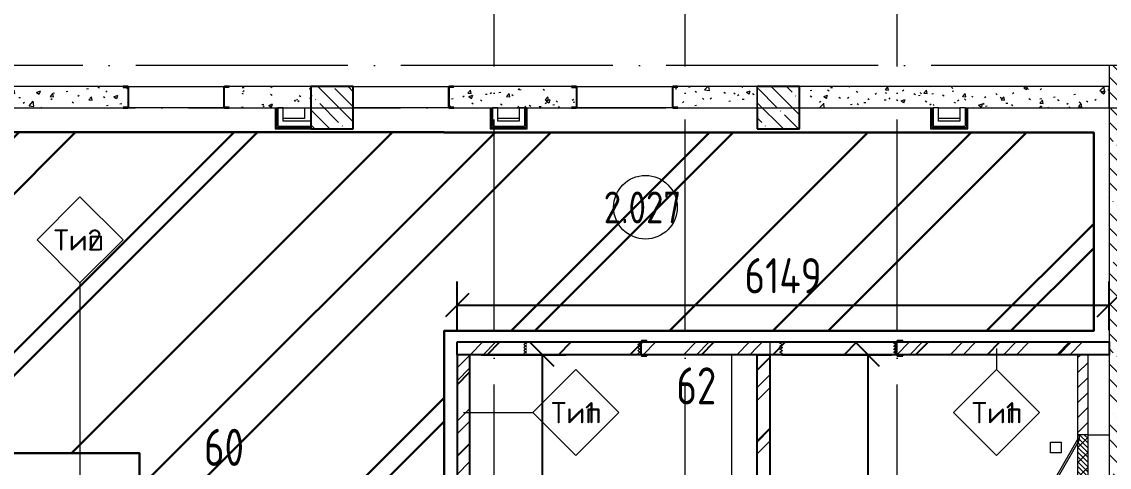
# Model space of a CAD drawing. Header units: millimetres. Extents: x -68946 to 690821, y -552984 to 293768.
# Drawn here: x 154953 to 165209, y -66002 to -61798 of the extents above; entities that cross this region are included whole.
import ezdxf

# ---------------------------------------------------------------- set-up
doc = ezdxf.new("R2010")
doc.units = ezdxf.units.MM
doc.linetypes.add('ADSK_Линия сетки', pattern=[2500, 2000, -250, 0, -250])
doc.linetypes.add('ADSK_Скрыто', pattern=[600, 300, -300])
doc.layers.get('Defpoints').update_dxf_attribs({"color": 250})
for name, color, linetype, lineweight in [('0) блоки', 250, 'Continuous', 25), ('1.2) Стяжка 6 вып.', 30, 'Continuous', 30), ('1.3) Звуко-изол           6 вып.', 90, 'Continuous', 30), ('1.4) Стяжка 6 вып.', 30, 'Continuous', 30), ('A-AREA-____-IDEN', 250, 'Continuous', 9), ('A-DETL-GENF-OTLN', 250, 'Continuous', 5), ('A-DOOR-____-MCUT', 250, 'Continuous', 5), ('A-DOOR-____-OTLN', 250, 'Continuous', 5), ('A-FLOR-____-OTLN', 250, 'Continuous', 9), ('A-WALL-____-IDEN', 250, 'Continuous', 9), ('A-WALL-____-MCUT', 250, 'Continuous', 13), ('A-WALL-____-PATT', 250, 'Continuous', 13), ('A-WALL-FNSH-MCUT', 250, 'Continuous', 13), ('G-____-____-SYMB', 250, 'ADSK_Скрыто', 9), ('I-WALL-____-OTLN', 250, 'Continuous', 9), ('S-COLS-____-MCUT', 250, 'Continuous', 25), ('S-COLS-____-OTLN', 250, 'Continuous', 9), ('S-GRID-____-OTLN', 250, 'Continuous', 9)]:
    doc.layers.add(name, color=color, linetype=linetype, lineweight=lineweight)
doc.styles.add('GOST Common_2', font='', dxfattribs={"width": 0.8, "height": 350})
doc.styles.add('ISOCPEUR', font='isocpeur.ttf', dxfattribs={"width": 0.8, "height": 100})
doc.styles.add('ISOCPEUR_3', font='isocpeur.ttf', dxfattribs={"height": 250})
doc.styles.get("Standard").update_dxf_attribs({"font": 'ГОСТ тип А.ttf'})
doc.styles.get('GOST Common_2').set_extended_font_data('GOST Common')
doc.dimstyles.new('А3', dxfattribs={"dimtxt": 333, "dimasz": 222, "dimexe": 222, "dimexo": 111, "dimgap": 111, "dimtad": 1, "dimtoh": 1, "dimdec": 0, "dimrnd": 0.0015, "dimzin": 0, "dimdsep": 46, "dimtxsty": 'Standard', "dimblk": 'OBLIQUE', "dimcen": 0, "dimclrd": 7, "dimclre": 7, "dimclrt": 7, "dimadec": 0, "dimazin": 0, "dimtfac": 1, "dimtdec": 0, "dimtofl": 0, "dimtmove": 0, "dimatfit": 3, "dimfxl": 1, "dimtolj": 1, "dimtzin": 0, "dimarcsym": 0})
pattern_1 = [(45, (28708.77, -120984.93), (-251.4472, 251.4472), []), (45, (28708.77, -120603.93), (-251.4472, 251.4472), [])]
pattern_2 = [(135, (1751.41, 124.685), (-14.14214, -14.14214), []), (225, (1751.41, 124.685), (14.14214, -14.14214), [])]
pattern_3 = [(45, (-371.384, 124.685), (-14.1421, 14.1421), []), (135, (-371.384, 124.685), (-14.1421, -14.1421), [])]
pattern_4 = [(135, (28708.77, -120984.93), (-142.5612, -142.5612), []), (135, (28851.33, -120984.93), (-142.5612, -142.5612), [252.016, -50.403, 3.353, -47.05])]
pattern_5 = [(50, (28708.77, -120984.93), (364.3679, -31.8783), [38.1, -419.1]), (355, (28708.77, -120984.93), (-70.48585, 382.1133), [30.48, -335.28]), (100.451, (28739.14, -120987.6), (293.885, 350.2334), [32.38, -356.18]), (46.184, (28708.77, -120883.33), (542.1585, -84.0858), [57.15, -628.65]), (96.636, (28753.95, -120890.34), (474.8049, 494.8554), [48.57, -534.27]), (351.184, (28708.8, -120883.33), (474.8102, 494.85), [45.72, -502.92]), (21, (28759.57, -120908.73), (303.22847, -204.53046), [38.1, -419.1]), (326, (28759.57, -120908.73), (123.6039, 368.376), [30.48, -335.28]), (71.451, (28784.84, -120925.78), (426.8341, 163.8427), [32.38, -356.18]), (37.5, (28708.77, -120984.93), (6.17665, 169.11015), [16.764, -314.452, 16.764, -323.596, -336.55]), (37.5, (28708.77, -120984.93), (6.17665, 169.11015), [-671.576, 16.764, -319.786]), (7.5, (28708.77, -120984.93), (133.63888, 200.3615), [16.764, -177.292, 16.764, -306.832, -128.27]), (7.5, (28708.77, -120984.93), (133.63888, 200.3615), [-517.652, 16.764, -111.506]), (327.5, (28595.49, -120984.93), (271.18182, -11.45836), [16.764, -110.236, 16.764, -379.476, -525.78]), (327.5, (28595.49, -120984.93), (271.18182, -11.45836), [-523.24, 16.764, -509.016]), (317.5, (28544.7, -120984.93), (296.2585, 50.85285), [16.764, -148.336, 16.764, -246.38, -373.38]), (317.5, (28544.7, -120984.93), (296.2585, 50.85285), [-428.244, 16.764, -356.616])]

# ---------------------------------------------------------------- blocks, each defined once
blk = doc.blocks.new('Дверь_СКБ_1Ст_Внутренняя - Д-32л_1100x2100h_Душ-V4-АР1_Кладочный план 2 этажа С2и3')
at = {"layer": 'A-DOOR-____-OTLN'}
h = blk.add_hatch(dxfattribs=at)
h.set_pattern_fill('FP_24', color=256, style=0, pattern_type=2)
h.set_pattern_definition(pattern_3)
h.paths.add_polyline_path([(-512.5, -60), (-512.5, 60), (-537.5, 60), (-537.5, -60)])
h = blk.add_hatch(dxfattribs=at)
h.set_pattern_fill('FP_23', color=256, style=0, pattern_type=2)
h.set_pattern_definition(pattern_2)
h.paths.add_polyline_path([(562.5, -60), (562.5, 60), (537.5, 60), (537.5, -60)])
blk = doc.blocks.new('Дверь_СКБ_1Ст_Внутренняя - Д-32л_1100x2100h_Душ-42648193-АР1_Кладочный план 2 этажа С2и3')
at = {"layer": 'A-DOOR-____-OTLN'}
h = blk.add_hatch(dxfattribs=at)
h.set_pattern_fill('FP_24', color=256, style=0, pattern_type=2)
h.set_pattern_definition(pattern_3)
h.paths.add_polyline_path([(-537.5, 60), (-537.5, -60), (-512.5, -60), (-512.5, 60)])
h = blk.add_hatch(dxfattribs=at)
h.set_pattern_fill('FP_23', color=256, style=0, pattern_type=2)
h.set_pattern_definition(pattern_2)
h.paths.add_polyline_path([(562.5, 60), (537.5, 60), (537.5, -60), (562.5, -60)])
blk = doc.blocks.new('ADSK_КолоннаНесущая_Швеллер_Гнутый_ГОСТ 8278-83 - 200х50х4_таб_1 2-38569602-АР1_Кладочный план 2 этажа С2и3')
at = {"layer": 'S-COLS-____-MCUT'}
for p, q in [((-10.1, 90), (-10.1, -90)), ((-6.1, -90), (-6.1, 90)), ((39.9, 100), (-0.1, 100)), ((-0.1, 96), (39.9, 96)), ((39.9, 96), (39.9, 100)), ((39.9, -96), (-0.1, -96)), ((-0.1, -100), (39.9, -100)), ((39.9, -100), (39.9, -96))]:
    blk.add_line(p, q, dxfattribs=at)
for centre, radius, start, end in [((-0.1, 90), 10, 90, 180), ((-0.1, 90), 6, 90, 180), ((-0.1, -90), 10, 180, 270), ((-0.1, -90), 6, 180, 270)]:
    blk.add_arc(centre, radius, start, end, dxfattribs=at)
blk = doc.blocks.new('ADSK_КолоннаНесущая_Швеллер_Гнутый_ГОСТ 8278-83 - 140х60х5_таб_1-V53-АР1_Кладочный план 2 этажа С2и3')
at = {"layer": 'S-COLS-____-MCUT'}
for p, q in [((-11.2, -58), (-11.2, 58)), ((43.8, 70), (-4.2, 70)), ((13.8, 65), (43.8, 65)), ((43.8, 65), (43.8, 70)), ((-4.2, -70), (43.8, -70)), ((43.8, -65), (13.8, -65)), ((43.8, -70), (43.8, -65))]:
    blk.add_line(p, q, dxfattribs=at)
for centre, radius, start, end in [((-4.2, 58), 12, 169.3934, 180), ((-4.2, 58), 7, 161.81725, 180), ((-4.2, 58), 12, 90, 115.6066), ((-4.2, -58), 12, 180, 190.6066), ((-4.2, -58), 7, 180, 198.18275), ((-4.2, -58), 12, 244.3934, 270)]:
    blk.add_arc(centre, radius, start, end, dxfattribs=at)
blk = doc.blocks.new('АР_Люк - ЛРС_ВК_500х400_наружный_NCS S 1000-N-42736189-АР1_Кладочный план 2 этажа С2и3')
at = {"layer": 'A-DOOR-____-OTLN'}
h = blk.add_hatch(dxfattribs=at)
h.set_pattern_fill('FP_88', color=256, style=0, pattern_type=2)
h.set_pattern_definition([(45, (125, 0), (-22.6274, 22.6274), [])])
h.paths.add_polyline_path([(375, 50), (-125, 50), (-125, -50), (375, -50)])
at = {"layer": 'A-DETL-GENF-OTLN'}
for p, q in [((375, 50), (-125, 50)), ((-125, 50), (-125, -50)), ((375, -50), (375, 50)), ((-125, -50), (375, -50))]:
    blk.add_line(p, q, dxfattribs=at)
at = {"layer": 'A-DOOR-____-MCUT'}
for p, q in [((-25, 255), (-35, 238)), ((-35, 238), (320, 33)), ((330, 50), (-25, 255)), ((-80, 50), (-115, 50)), ((-115, 50), (-115, 30)), ((-115, 30), (-80, 30)), ((-80, 30), (-80, 50)), ((320, 33), (330, 50)), ((365, 50), (330, 50)), ((330, 50), (330, 30)), ((330, 30), (365, 30)), ((365, 30), (365, 50))]:
    blk.add_line(p, q, dxfattribs=at)
blk.add_arc((330, 50), 410, 150, 180, dxfattribs=at)
blk = doc.blocks.new('AAR_СКБ_Марка_Помещения_мал - Номер-28977439-АР1_Кладочный план 2 этажа С2и3')
at = {"layer": 'A-AREA-____-IDEN'}
blk.add_circle((-0.03, 0), 3, dxfattribs=at)
blk = doc.blocks.new('ADSK_Марка_Стена - Типоразмер_ADSK_Марка-30564887-АР1_Кладочный план 2 этажа С2и3')
at = {"layer": 'A-WALL-____-IDEN'}
for p, q in [((-0.16, 4.37), (-4.21, 0.31)), ((3.9, 0.31), (-0.16, 4.37)), ((-4.21, 0.31), (-0.16, -3.74)), ((-0.16, -3.74), (3.9, 0.31))]:
    blk.add_line(p, q, dxfattribs=at)
blk = doc.blocks.new('_Oblique')
at = {"color": 0, "linetype": 'ByBlock', "lineweight": -2}
blk.add_line((-0.5, -0.5), (0.5, 0.5), dxfattribs=at)
blk = doc.blocks.new('*D5457')
at = {"color": 7, "lineweight": -2, "transparency": 16777216}
for p, q in [((159290, -64940), (160085, -64940)), ((159863, -68535), (159863, -64940)), ((159290, -68535), (160085, -68535))]:
    blk.add_line(p, q, dxfattribs=at)
at = {"layer": 'Defpoints', "color": 0, "lineweight": 30, "transparency": 16777216}
for p in [(159179, -64940), (159863, -64940), (159179, -68535)]:
    blk.add_point(p, dxfattribs=at)
at = {"color": 7, "lineweight": -2, "transparency": 16777216, "xscale": 222, "yscale": 222, "zscale": 222}
for p, rotation in [((159863, -64940), 90), ((159863, -68535), 270)]:
    blk.add_blockref('_Oblique', p, dxfattribs=dict(at, rotation=rotation))
at = {"color": 7, "transparency": 16777216, "insert": (159586, -66737), "char_height": 333, "attachment_point": 5, "rotation": 90}
blk.add_mtext('\\A1;3595', dxfattribs=at)
blk = doc.blocks.new('*D5458')
at = {"color": 7, "lineweight": -2, "transparency": 16777216}
for p, q in [((159059, -64709), (159059, -64250)), ((165207, -64709), (165207, -64250)), ((159059, -64472), (165207, -64472))]:
    blk.add_line(p, q, dxfattribs=at)
at = {"layer": 'Defpoints', "color": 0, "lineweight": 30, "transparency": 16777216}
for p in [(165207, -64472), (159059, -64820), (165207, -64820)]:
    blk.add_point(p, dxfattribs=at)
at = {"color": 7, "lineweight": -2, "transparency": 16777216, "xscale": 222, "yscale": 222, "zscale": 222, "rotation": 180}
blk.add_blockref('_Oblique', (159059, -64472), dxfattribs=at)
at = {"color": 7, "lineweight": -2, "transparency": 16777216, "xscale": 222, "yscale": 222, "zscale": 222}
blk.add_blockref('_Oblique', (165207, -64472), dxfattribs=at)
at = {"color": 7, "transparency": 16777216, "insert": (162133, -64195), "char_height": 333, "attachment_point": 5}
blk.add_mtext('\\A1;6149', dxfattribs=at)
blk = doc.blocks.new('*D5459')
at = {"color": 7, "lineweight": -2, "transparency": 16777216}
for p, q in [((162120, -64940), (163154, -64940)), ((162932, -64940), (162932, -70535)), ((162120, -70535), (163154, -70535))]:
    blk.add_line(p, q, dxfattribs=at)
at = {"layer": 'Defpoints', "color": 0, "lineweight": 30, "transparency": 16777216}
for p in [(162009, -64940), (162009, -70535), (162932, -70535)]:
    blk.add_point(p, dxfattribs=at)
at = {"color": 7, "lineweight": -2, "transparency": 16777216, "xscale": 222, "yscale": 222, "zscale": 222}
for p, rotation in [((162932, -64940), 90), ((162932, -70535), 270)]:
    blk.add_blockref('_Oblique', p, dxfattribs=dict(at, rotation=rotation))
at = {"color": 7, "transparency": 16777216, "insert": (162654, -67737), "char_height": 333, "attachment_point": 5, "rotation": 90}
blk.add_mtext('\\A1;5595', dxfattribs=at)

msp = doc.modelspace()

# ---------------------------------------------------------------- hatches: boundary and pattern name
at = {"layer": '0) блоки'}
h = msp.add_hatch(dxfattribs=at)
h.set_pattern_fill('ANSI31', color=256, scale=150)
h.paths.add_polyline_path([(159058.7515, -64819.933), (165207.2722, -64819.933), (165207.2722, -64939.933), (159058.7515, -64939.933)])
h.paths.add_polyline_path([(161409.2787, -68474.9347), (161888.7722, -68474.9347), (161888.7722, -68594.9347), (161409.2787, -68594.9347)])
h.paths.add_polyline_path([(161888.7722, -64939.933), (162008.7722, -64939.933), (162008.7722, -70534.9336), (161888.7722, -70534.9336)])
h.paths.add_polyline_path([(159058.7515, -68534.9347), (159178.7515, -68534.9347), (159178.7515, -64939.933), (159058.7515, -64939.933)])
h.paths.add_polyline_path([(155829.7509, -68534.9347), (161208.7503, -68534.9347), (161208.7503, -68654.9347), (155829.7509, -68654.9347)])
h.paths.add_polyline_path([(157958.7515, -69109.9342), (158078.7515, -69109.9342), (158078.7515, -68654.9347), (157958.7515, -68654.9347)])
h.paths.add_polyline_path([(157958.7515, -71737.4347), (158078.7503, -71737.4347), (158078.7503, -69509.9347), (157958.7515, -69509.9347)])
h.paths.add_polyline_path([(144549.7718, -67569.9347), (144669.7718, -67569.9347), (144669.7718, -62609.9347), (144549.7718, -62609.9347)])
h.paths.add_polyline_path([(143953.7722, -67569.9347), (152658.7718, -67569.9347), (152658.7718, -67689.9347), (143953.7722, -67689.9347)])
h.paths.add_polyline_path([(143953.7722, -71734.9336), (143833.7722, -71734.9336), (143833.7722, -67569.9347), (143953.7722, -67569.9347)])
h.paths.add_polyline_path([(146588.7728, -69109.9342), (146708.7728, -69109.9342), (146708.7728, -67689.9347), (146588.7728, -67689.9347)])
h.paths.add_polyline_path([(146588.7728, -71409.9347), (146708.7503, -71409.9347), (146708.7503, -69509.9343), (146588.7728, -69509.9343)])
at = {"layer": '1.2) Стяжка 6 вып.', "lineweight": 30}
h = msp.add_hatch(dxfattribs=at)
h.set_pattern_fill('ANSI31', color=256, scale=333)
h.paths.add_polyline_path([(158936.189, -64714.8987), (165062.64, -64714.8987), (165062.64, -62844.6629), (158936.189, -62844.6629), (158936.189, -62841.4906), (152951.0342, -62841.4906), (152951.0342, -65869.9866), (156063.8011, -65869.9866), (156063.8011, -68405.154), (158936.189, -68405.154), (158936.189, -65869.9866)])
at = {"layer": '1.3) Звуко-изол           6 вып.', "lineweight": 30}
h = msp.add_hatch(dxfattribs=at)
h.set_pattern_fill('ANSI31', color=256, scale=500)
h.paths.add_polyline_path([(158936.189, -64714.8987), (165062.64, -64714.8987), (165062.64, -62844.6629), (158936.189, -62844.6629), (158936.189, -62841.4906), (152951.0342, -62841.4906), (152951.0342, -65869.9866), (156063.8011, -65869.9866), (156063.8011, -68405.154), (158936.189, -68405.154), (158936.189, -65869.9866)])
at = {"layer": '1.4) Стяжка 6 вып.', "lineweight": 30}
h = msp.add_hatch(dxfattribs=at)
h.set_pattern_fill('ANSI32', color=256, scale=333)
h.paths.add_polyline_path([(158936.189, -64714.8987), (165062.64, -64714.8987), (165062.64, -62844.6629), (158936.189, -62844.6629), (158936.189, -62841.4906), (152951.0342, -62841.4906), (152951.0342, -65869.9866), (156063.8011, -65869.9866), (156063.8011, -68405.154), (158936.189, -68405.154), (158936.189, -65869.9866)])
at = {"layer": 'A-WALL-____-PATT', "lineweight": 15}
h = msp.add_hatch(dxfattribs=at)
h.set_pattern_fill('FP_40', color=256, style=0, pattern_type=2)
h.set_pattern_definition(pattern_4)
h.paths.add_polyline_path([(165407.2722, -70889.9336), (165407.2722, -62209.9342), (165207.2722, -62209.9342), (165207.2722, -70889.9336)])
h = msp.add_hatch(dxfattribs=at)
h.set_pattern_fill('FP_83', color=256, style=0, pattern_type=2)
h.set_pattern_definition(pattern_5)
h.paths.add_polyline_path([(157678.7503, -62609.9347), (157678.7503, -62409.9347), (156858.7722, -62409.9346), (156858.7722, -62609.9346), (157418.7722, -62609.9347)])
h.paths.add_polyline_path([(155958.7722, -62609.9345), (155958.7722, -62409.9345), (154758.7717, -62409.9344), (154758.7717, -62609.9344), (154984.0024, -62609.9344)])
h.paths.add_polyline_path([(153858.7717, -62609.9343), (153858.7717, -62409.9343), (153058.7503, -62409.9342), (153058.7503, -62609.9342), (153559.5296, -62609.9342)])
h = msp.add_hatch(dxfattribs=at)
h.set_pattern_fill('FP_83', color=256, style=0, pattern_type=2)
h.set_pattern_definition(pattern_5)
h.paths.add_polyline_path([(159706.2722, -62609.9336), (160188.7722, -62609.9336), (160188.7722, -62409.9336), (158978.7503, -62409.9336), (158978.7503, -62609.9336), (159693.7722, -62609.9336)])
h.paths.add_polyline_path([(161088.7722, -62609.9336), (161888.7503, -62609.9336), (161888.7503, -62409.9336), (161088.7722, -62409.9336)])
h = msp.add_hatch(dxfattribs=at)
h.set_pattern_fill('FP_83', color=256, style=0, pattern_type=2)
h.set_pattern_definition(pattern_5)
h.paths.add_polyline_path([(165208.7503, -62609.9336), (165208.7503, -62409.9336), (162288.7503, -62409.9336), (162288.7503, -62609.9336), (164955.3124, -62609.9336)])
h = msp.add_hatch(dxfattribs=at)
h.set_pattern_fill('FP_12', color=256, style=0, pattern_type=2)
h.set_pattern_definition(pattern_1)
h.paths.add_polyline_path([(159058.7515, -68534.9347), (159178.7515, -68534.9347), (159178.7515, -64819.933), (159058.7515, -64819.933), (159058.7515, -68074.9441)])
h = msp.add_hatch(dxfattribs=at)
h.set_pattern_fill('FP_12', color=256, style=0, pattern_type=2)
h.set_pattern_definition(pattern_1)
h.paths.add_polyline_path([(160818.7722, -64939.933), (161888.7722, -64939.933), (161888.7722, -64819.933), (160788.7722, -64819.933), (160788.7722, -64939.933)])
h.paths.add_polyline_path([(159178.7515, -64939.933), (159688.7722, -64939.933), (159688.7722, -64819.933), (159178.7515, -64819.933)])
h = msp.add_hatch(dxfattribs=at)
h.set_pattern_fill('FP_12', color=256, style=0, pattern_type=2)
h.set_pattern_definition(pattern_1)
h.paths.add_polyline_path([(162008.7722, -70534.9336), (162008.7722, -69299.9347), (161988.7722, -69299.9347), (161988.7722, -69264.9347), (162008.7722, -69264.9347), (161991.4517, -69254.9347), (162008.7722, -69224.9347), (162008.7722, -68854.9347), (161988.7722, -68854.9347), (161988.7722, -68819.9347), (162008.7722, -68819.9347), (162008.7722, -64819.933), (161888.7722, -64819.933), (161888.7722, -70534.9336)])
h = msp.add_hatch(dxfattribs=at)
h.set_pattern_fill('FP_12', color=256, style=0, pattern_type=2)
h.set_pattern_definition(pattern_1)
h.paths.add_polyline_path([(164955.3124, -64939.933), (165208.7503, -64939.933), (165208.7503, -64819.933), (163200.7722, -64819.933), (163200.7722, -64939.933), (163530.8395, -64939.933)])
h.paths.add_polyline_path([(162070.7722, -64939.933), (162100.7722, -64939.933), (162100.7722, -64819.933), (162008.7722, -64819.933), (162008.7722, -64939.933)])
h = msp.add_hatch(dxfattribs=at)
h.set_pattern_fill('FP_16', color=94, style=0, pattern_type=2)
h.set_pattern_definition([(45, (28708.77, -120984.93), (-70.71068, 70.71068), [])])
h.paths.add_polyline_path([(164908.7722, -71737.4347), (165008.7722, -71737.4347), (165008.7722, -64939.933), (164908.7722, -64939.933), (164908.7722, -65704.9342), (164928.7722, -65704.9342), (164928.7722, -65739.9342), (164908.7722, -65739.9342), (164926.0928, -65749.9342), (164908.7722, -65779.9342), (164908.7722, -66149.9342), (164928.7722, -66149.9342), (164928.7722, -66184.9342), (164908.7722, -66184.9342), (164908.7722, -71447.4347), (164928.7722, -71447.4347), (164928.7722, -71482.4347), (164908.7722, -71482.4347), (164926.0928, -71492.4347), (164908.7722, -71522.4347), (164908.7722, -71692.4347), (164928.7722, -71692.4347), (164928.7722, -71727.4347), (164908.7722, -71727.4347)])
at = {"layer": 'S-COLS-____-OTLN', "lineweight": 5}
h = msp.add_hatch(dxfattribs=at)
h.set_pattern_fill('FP_40', color=256, style=0, pattern_type=2)
h.set_pattern_definition(pattern_4)
h.paths.add_polyline_path([(157678.7503, -62809.9347), (158078.7503, -62809.9347), (158078.7503, -62409.9347), (157678.7503, -62409.9347)])
h = msp.add_hatch(dxfattribs=at)
h.set_pattern_fill('FP_40', color=256, style=0, pattern_type=2)
h.set_pattern_definition(pattern_4)
h.paths.add_polyline_path([(162288.7503, -62809.9347), (162288.7503, -62409.9347), (161888.7503, -62409.9347), (161888.7503, -62809.9347), (162106.3667, -62809.9347)])

# ---------------------------------------------------------------- linework, layer by layer
at = {"layer": '0) блоки'}
for points in [[(159058.7515, -64819.933), (165207.2722, -64819.933), (165207.2722, -64939.933), (159058.7515, -64939.933)], [(159058.7515, -68534.9347), (159178.7515, -68534.9347), (159178.7515, -64939.933), (159058.7515, -64939.933)], [(161888.7722, -64939.933), (162008.7722, -64939.933), (162008.7722, -70534.9336), (161888.7722, -70534.9336)]]:
    msp.add_lwpolyline(points, close=True, dxfattribs=at)
at = {"layer": '1.2) Стяжка 6 вып.', "lineweight": 30}
msp.add_lwpolyline([(158936.189, -65869.9866), (158936.189, -64714.8987), (165062.64, -64714.8987), (165062.64, -62844.6629), (158936.189, -62844.6629), (158936.189, -62841.4906), (152951.0342, -62841.4906), (152951.0342, -65869.9866), (156063.8011, -65869.9866), (156063.8011, -68405.154), (158936.189, -68405.154)], close=True, dxfattribs=at)
at = {"layer": 'A-FLOR-____-OTLN'}
for p, q in [((157618.7722, -62609.9347), (157618.7722, -62709.9336)), ((157618.7722, -62709.9336), (157418.7722, -62709.9336)), ((159643.7722, -62709.9336), (159443.7722, -62709.9336)), ((163798.7722, -62709.9336), (163598.7722, -62709.9336)), ((161648.7722, -68134.9347), (161648.7722, -64939.933)), ((165008.7722, -65694.9342), (165207.2722, -65694.9342)), ((164653.7503, -65864.9342), (164653.7503, -65764.9342)), ((164653.7503, -65764.9342), (164753.7503, -65764.9342)), ((164753.7503, -65764.9342), (164753.7503, -65864.9342)), ((164753.7503, -65864.9342), (164653.7503, -65864.9342))]:
    msp.add_line(p, q, dxfattribs=at)
at = {"layer": 'A-WALL-____-IDEN'}
for p, q in [((155502.3629, -66114.9336), (155502.3629, -64261.5498)), ((164145.4008, -64879.933), (164145.4008, -65079.8697)), ((159118.7515, -65485.5866), (159772.1688, -65485.5866))]:
    msp.add_line(p, q, dxfattribs=at)
at = {"layer": 'A-WALL-____-MCUT', "color": 7, "lineweight": 15}
for p, q in [((167323.7722, -62209.9342), (165207.2722, -62209.9342)), ((165207.2722, -62209.9342), (165207.2722, -71089.9336)), ((155958.7722, -62409.9345), (154758.7717, -62409.9344)), ((155958.7722, -62609.9345), (155958.7722, -62409.9345)), ((157678.7503, -62409.9347), (156858.7722, -62409.9346)), ((156858.7722, -62409.9346), (156858.7722, -62609.9346)), ((157678.7503, -62609.9347), (157678.7503, -62409.9347)), ((160188.7722, -62409.9336), (158978.7503, -62409.9336)), ((158978.7503, -62409.9336), (158978.7503, -62609.9336)), ((160188.7722, -62609.9336), (160188.7722, -62409.9336)), ((161888.7503, -62409.9336), (161088.7722, -62409.9336)), ((161088.7722, -62409.9336), (161088.7722, -62609.9336)), ((165208.7503, -62409.9336), (162288.7503, -62409.9336)), ((162288.7503, -62409.9336), (162288.7503, -62609.9336)), ((165208.7503, -62609.9336), (165208.7503, -62409.9336)), ((154758.7717, -62609.9344), (155958.7722, -62609.9345)), ((156858.7722, -62609.9346), (157368.7722, -62609.9347)), ((157418.7722, -62609.9347), (157678.7503, -62609.9347)), ((158978.7503, -62609.9336), (159393.7722, -62609.9336)), ((159443.7722, -62609.9336), (159643.7722, -62609.9336)), ((159693.7722, -62609.9336), (160188.7722, -62609.9336)), ((161088.7722, -62609.9336), (161888.7503, -62609.9336)), ((162288.7503, -62609.9336), (163548.7722, -62609.9336)), ((163598.7722, -62609.9336), (163798.7722, -62609.9336)), ((163848.7722, -62609.9336), (165208.7503, -62609.9336)), ((159658.7722, -64819.933), (159058.7515, -64819.933)), ((159058.7515, -64819.933), (159058.7515, -68534.9347)), ((162070.7722, -64819.933), (160818.7722, -64819.933)), ((162008.7722, -64819.933), (162008.7722, -68819.9347)), ((165208.7503, -64819.933), (163230.7722, -64819.933)), ((165208.7503, -64939.933), (165208.7503, -64819.933)), ((159178.7515, -64939.933), (159658.7722, -64939.933)), ((159178.7515, -68534.9347), (159178.7515, -64939.933)), ((160818.7722, -64939.933), (161888.7722, -64939.933)), ((161888.7722, -64939.933), (161888.7722, -68474.9347)), ((162008.7722, -64939.933), (162070.7722, -64939.933)), ((163230.7722, -64939.933), (165208.7503, -64939.933))]:
    msp.add_line(p, q, dxfattribs=at)
at = {"layer": 'A-WALL-____-MCUT', "lineweight": 15}
msp.add_line((161888.7503, -62609.9336), (161888.7503, -62409.9336), dxfattribs=at)
at = {"layer": 'A-WALL-____-MCUT', "color": 42, "lineweight": 15}
for p, q in [((157356.2722, -62609.9347), (157356.2722, -62797.4347)), ((157418.7722, -62609.9347), (157368.7722, -62609.9347)), ((159381.2722, -62609.9336), (159381.2722, -62797.4347)), ((159443.7722, -62609.9336), (159393.7722, -62609.9336)), ((159693.7722, -62609.9336), (159643.7722, -62609.9336)), ((159706.2722, -62609.9336), (159706.2722, -62797.4347)), ((163536.2722, -62609.9336), (163536.2722, -62797.4347)), ((163598.7722, -62609.9336), (163548.7722, -62609.9336)), ((163848.7722, -62609.9336), (163798.7722, -62609.9336)), ((163861.2722, -62609.9336), (163861.2722, -62797.4347)), ((157356.2722, -62797.4347), (157678.7503, -62797.4347)), ((159381.2722, -62797.4347), (159706.2722, -62797.4347)), ((163536.2722, -62797.4347), (163861.2722, -62797.4347))]:
    msp.add_line(p, q, dxfattribs=at)
at = {"layer": 'A-WALL-____-MCUT', "color": 30, "lineweight": 15}
for p, q in [((157368.7722, -62609.9347), (157368.7722, -62784.9347)), ((157418.7722, -62734.9347), (157418.7722, -62609.9347)), ((159393.7722, -62609.9336), (159393.7722, -62784.9347)), ((159443.7722, -62734.9347), (159443.7722, -62609.9336)), ((159643.7722, -62609.9336), (159643.7722, -62734.9347)), ((159693.7722, -62609.9336), (159693.7722, -62784.9347)), ((163548.7722, -62609.9336), (163548.7722, -62784.9347)), ((163598.7722, -62734.9347), (163598.7722, -62609.9336)), ((163798.7722, -62609.9336), (163798.7722, -62734.9347)), ((163848.7722, -62609.9336), (163848.7722, -62784.9347)), ((157678.7503, -62734.9347), (157418.7722, -62734.9347)), ((157678.7503, -62784.9347), (157678.7503, -62734.9347)), ((159643.7722, -62734.9347), (159443.7722, -62734.9347)), ((163798.7722, -62734.9347), (163598.7722, -62734.9347)), ((157368.7722, -62784.9347), (157678.7503, -62784.9347)), ((159393.7722, -62784.9347), (159693.7722, -62784.9347)), ((163548.7722, -62784.9347), (163848.7722, -62784.9347))]:
    msp.add_line(p, q, dxfattribs=at)
at = {"layer": 'A-WALL-____-MCUT', "color": 84, "lineweight": 15}
for p, q in [((164908.7722, -64939.933), (164908.7722, -65704.9342)), ((165008.7722, -71737.4347), (165008.7722, -64939.933)), ((164908.7722, -65779.9342), (164908.7722, -66149.9342))]:
    msp.add_line(p, q, dxfattribs=at)
at = {"layer": 'A-WALL-FNSH-MCUT', "lineweight": 15}
for p, q in [((157343.7722, -62609.9347), (157343.7722, -62809.9347)), ((159368.7722, -62609.9336), (159368.7722, -62809.9347)), ((159718.7722, -62809.9347), (159718.7722, -62609.9336)), ((163523.7722, -62609.9336), (163523.7722, -62809.9347)), ((163873.7722, -62809.9347), (163873.7722, -62609.9336)), ((157343.7722, -62809.9347), (157678.7503, -62809.9347)), ((157678.7503, -62809.9347), (157678.7503, -62784.9347)), ((159368.7722, -62809.9347), (159718.7722, -62809.9347)), ((163523.7722, -62809.9347), (163873.7722, -62809.9347))]:
    msp.add_line(p, q, dxfattribs=at)
at = {"layer": 'I-WALL-____-OTLN', "lineweight": 15}
for p, q in [((155958.7722, -62409.9345), (156858.7722, -62409.9346)), ((158078.7503, -62409.9336), (158978.7503, -62409.9336)), ((160188.7722, -62409.9336), (161088.7722, -62409.9336)), ((156858.7722, -62609.9346), (155958.7722, -62609.9345)), ((158978.7503, -62609.9336), (158078.7503, -62609.9336)), ((161088.7722, -62609.9336), (160188.7722, -62609.9336))]:
    msp.add_line(p, q, dxfattribs=at)
at = {"layer": 'S-COLS-____-MCUT'}
for p, q in [((158078.7503, -62409.9347), (157678.7503, -62409.9347)), ((157678.7503, -62409.9347), (157678.7503, -62809.9347)), ((158078.7503, -62809.9347), (158078.7503, -62409.9347)), ((162288.7503, -62409.9347), (161888.7503, -62409.9347)), ((162288.7503, -62809.9347), (162288.7503, -62409.9347)), ((161888.7503, -62609.9336), (161888.7503, -62809.9347)), ((157678.7503, -62809.9347), (158078.7503, -62809.9347)), ((161888.7503, -62809.9347), (162288.7503, -62809.9347))]:
    msp.add_line(p, q, dxfattribs=at)
at = {"layer": 'S-COLS-____-OTLN'}
msp.add_line((161888.7503, -62409.9347), (161888.7503, -62609.9336), dxfattribs=at)
at = {"layer": 'S-GRID-____-OTLN', "linetype": 'ADSK_Линия сетки'}
for p, q in [((159408.7722, -124723.7741), (159408.7722, -59782.9296)), ((161208.7722, -124723.7741), (161208.7722, -59782.9296)), ((163208.7722, -124723.7747), (163208.7722, -59782.9296)), ((185529.6518, -62209.9342), (128028.7722, -62209.9342)), ((94022.7944, -62609.9342), (184259.6518, -62609.9342))]:
    msp.add_line(p, q, dxfattribs=at)

# ---------------------------------------------------------------- block references
at = {"layer": 'A-AREA-____-IDEN', "xscale": 99.99999999999993, "yscale": 99.99999999999993, "zscale": 99.99999999999993}
msp.add_blockref('AAR_СКБ_Марка_Помещения_мал - Номер-28977439-АР1_Кладочный план 2 этажа С2и3', (160837.5934, -63548.9898), dxfattribs=at)
at = {"layer": 'A-DOOR-____-OTLN', "color": 255}
for name, p in [('Дверь_СКБ_1Ст_Внутренняя - Д-32л_1100x2100h_Душ-V4-АР1_Кладочный план 2 этажа С2и3', (160226.2722, -64879.933)), ('Дверь_СКБ_1Ст_Внутренняя - Д-32л_1100x2100h_Душ-42648193-АР1_Кладочный план 2 этажа С2и3', (162638.2722, -64879.933))]:
    msp.add_blockref(name, p, dxfattribs=at)
at = {"layer": 'A-DOOR-____-OTLN', "color": 250, "rotation": 89.99999999999982}
msp.add_blockref('АР_Люк - ЛРС_ВК_500х400_наружный_NCS S 1000-N-42736189-АР1_Кладочный план 2 этажа С2и3', (164958.7722, -66069.9342), dxfattribs=at)
at = {"layer": 'A-WALL-____-IDEN', "xscale": 99.99999999999993, "yscale": 99.99999999999993, "zscale": 99.99999999999993}
for p in [(155517.9879, -63887.0829), (160193.5107, -65516.8366), (164161.0258, -65516.8366)]:
    msp.add_blockref('ADSK_Марка_Стена - Типоразмер_ADSK_Марка-30564887-АР1_Кладочный план 2 этажа С2и3', p, dxfattribs=at)
at = {"layer": 'S-COLS-____-OTLN', "rotation": 180}
for p in [(155948.6722, -62509.9932), (160178.6722, -62509.9932)]:
    msp.add_blockref('ADSK_КолоннаНесущая_Швеллер_Гнутый_ГОСТ 8278-83 - 200х50х4_таб_1 2-38569602-АР1_Кладочный план 2 этажа С2и3', p, dxfattribs=at)
at = {"layer": 'S-COLS-____-OTLN'}
for name, p in [('ADSK_КолоннаНесущая_Швеллер_Гнутый_ГОСТ 8278-83 - 200х50х4_таб_1 2-38569602-АР1_Кладочный план 2 этажа С2и3', (156868.8722, -62509.9336)), ('ADSK_КолоннаНесущая_Швеллер_Гнутый_ГОСТ 8278-83 - 200х50х4_таб_1 2-38569602-АР1_Кладочный план 2 этажа С2и3', (158988.8503, -62509.9336)), ('ADSK_КолоннаНесущая_Швеллер_Гнутый_ГОСТ 8278-83 - 200х50х4_таб_1 2-38569602-АР1_Кладочный план 2 этажа С2и3', (161098.8722, -62509.9336)), ('ADSK_КолоннаНесущая_Швеллер_Гнутый_ГОСТ 8278-83 - 140х60х5_таб_1-V53-АР1_Кладочный план 2 этажа С2и3', (160804.9722, -64879.933)), ('ADSK_КолоннаНесущая_Швеллер_Гнутый_ГОСТ 8278-83 - 140х60х5_таб_1-V53-АР1_Кладочный план 2 этажа С2и3', (163216.9722, -64879.933))]:
    msp.add_blockref(name, p, dxfattribs=at)

# ---------------------------------------------------------------- texts
at = {"layer": 'A-AREA-____-IDEN', "insert": (160440.8543, -63400.33), "char_height": 300, "width": 654.177, "attachment_point": 1, "style": 'ISOCPEUR'}
msp.add_mtext('2.027', dxfattribs=at)
at = {"layer": 'A-WALL-____-IDEN', "char_height": 200, "attachment_point": 1, "style": 'ISOCPEUR_3'}
for s, insert, width in [('Тип', (155253.607, -63757.4143), 387.215062), (' 2', (155573.0914, -63757.4143), 230.084312), ('Тип', (159945.2299, -65387.1679), 387.215062), (' 1', (160264.7143, -65387.1679), 190.801625), ('Тип', (163912.745, -65387.1679), 387.215062), (' 1', (164232.2293, -65387.1679), 190.801625)]:
    msp.add_mtext(s, dxfattribs=dict(at, insert=insert, width=width))
at = {"layer": 'G-____-____-SYMB', "linetype": 'Continuous', "char_height": 350, "width": 487.426, "attachment_point": 1, "style": 'GOST Common_2'}
for s, insert in [('62', (161126.6359, -65059.2196)), ('60', (156671.7831, -65639.1868))]:
    msp.add_mtext(s, dxfattribs=dict(at, insert=insert))

# ---------------------------------------------------------------- dimensions: what is measured, and where the dimension line sits
dim = msp.add_linear_dim(base=(165207.2722, -64472.2206), p1=(159058.7515, -64819.933), p2=(165207.2722, -64819.933), dimstyle='А3')
dim.commit()
dim.dimension.update_dxf_attribs({"geometry": '*D5458', "text_midpoint": (162133.0119, -64194.7206)})
for base, p1, p2, picture, middle in [((159863.3408, -64939.933), (159178.7515, -68534.9347), (159178.7515, -64939.933), '*D5457', (159585.8408, -66737.4339)), ((162931.8716, -70534.9336), (162008.7722, -64939.933), (162008.7722, -70534.9336), '*D5459', (162654.3716, -67737.4333))]:
    dim = msp.add_linear_dim(base=base, p1=p1, p2=p2, angle=90, dimstyle='А3')
    dim.commit()
    dim.dimension.update_dxf_attribs({"geometry": picture, "text_midpoint": middle})

doc.saveas('drawing.dxf')
